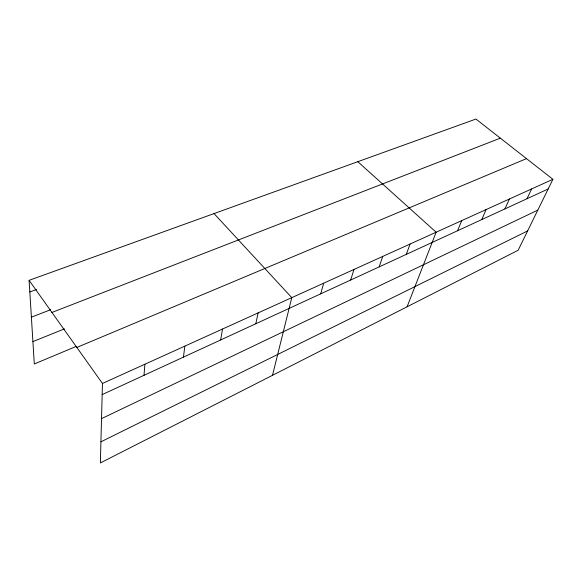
<?xml version="1.0" encoding="UTF-8"?>
<svg xmlns="http://www.w3.org/2000/svg" width="582" height="582" viewBox="0 0 582 582"><rect width="100%" height="100%" fill="white"/><g stroke="black" fill="none" stroke-linecap="round" stroke-linejoin="round"><path stroke-width="0.87" d="M29.1 280.335L102.454 383.458L100.359 462.952L518.155 250.253L552.9 179.3L475.945 119.048L29.1 280.335L34.302 363.968L76.293 346.377M144.009 375.31L144.896 364.223M183.432 357.13L184.858 346.108M220.643 339.975L222.535 329.034M255.818 323.752L258.124 312.905M272.5 375.317L291.793 297.642L214.03 213.587M320.697 293.845L323.694 283.179M350.677 280.022L353.965 269.466M379.173 266.883L382.723 256.429M406.301 254.37L410.084 244.033M407.087 306.801L436.144 232.218L357.814 161.687M457.554 230.741L461.722 220.622M481.772 219.574L486.116 209.571M504.907 208.909L509.396 199.022M527.016 198.717L531.628 188.939M100.919 441.825L527.627 230.923M101.523 418.633L537.819 210.102M102.156 394.603L548.171 188.961M102.454 383.458L552.9 179.3M76.839 347.447L526.492 158.624M32.912 341.605L64.427 328.888M51.936 312.439L500.345 138.16M31.392 317.168L50.634 309.726M29.828 291.975L36.579 289.48"/></g></svg>
